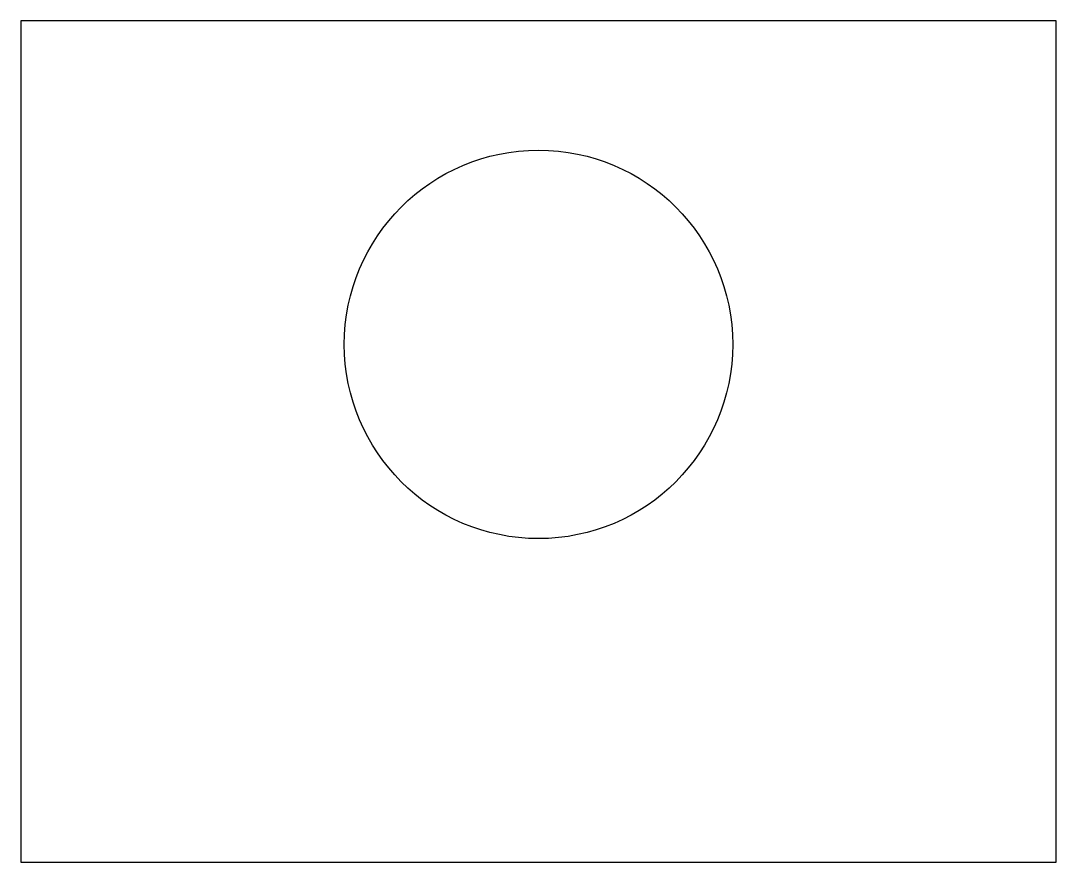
# Model space of a CAD drawing. Header units: millimetres. Extents: x -8 to 8, y -8 to 5.
import ezdxf

# ---------------------------------------------------------------- set-up
doc = ezdxf.new("R2010")
doc.units = ezdxf.units.MM

msp = doc.modelspace()

# ---------------------------------------------------------------- linework, layer by layer
msp.add_lwpolyline([(-8, 5), (-8, -8), (8, -8), (8, 5)], close=True)
msp.add_circle((0, 0), 3)

doc.saveas('drawing.dxf')
